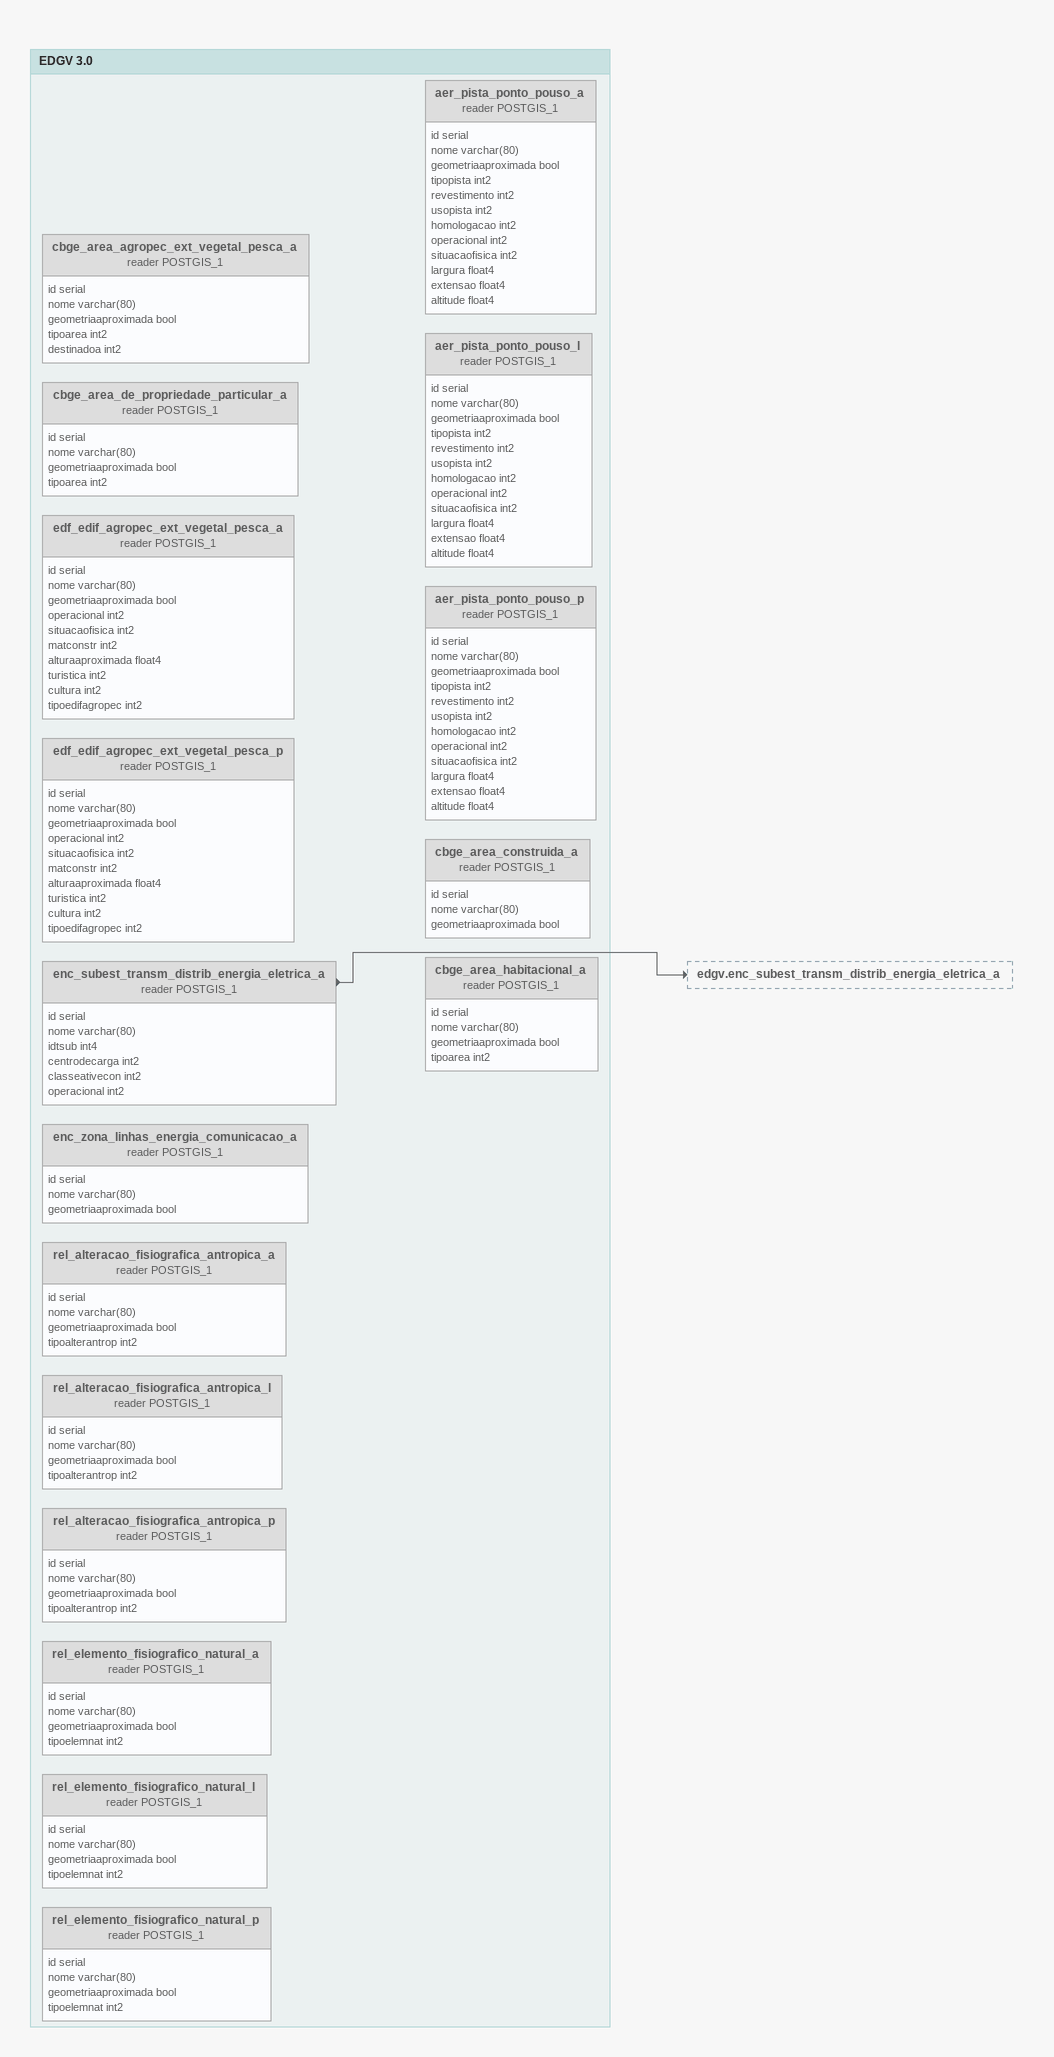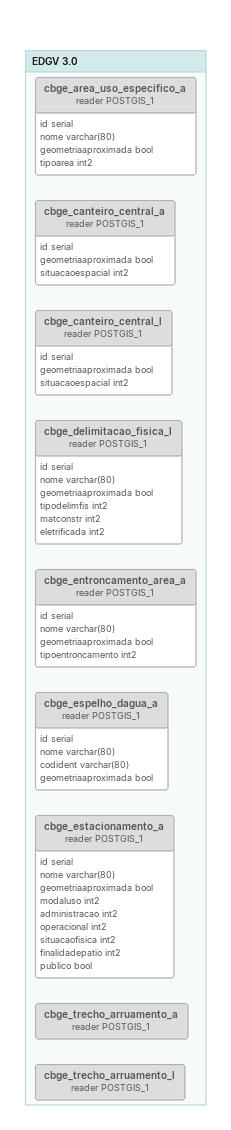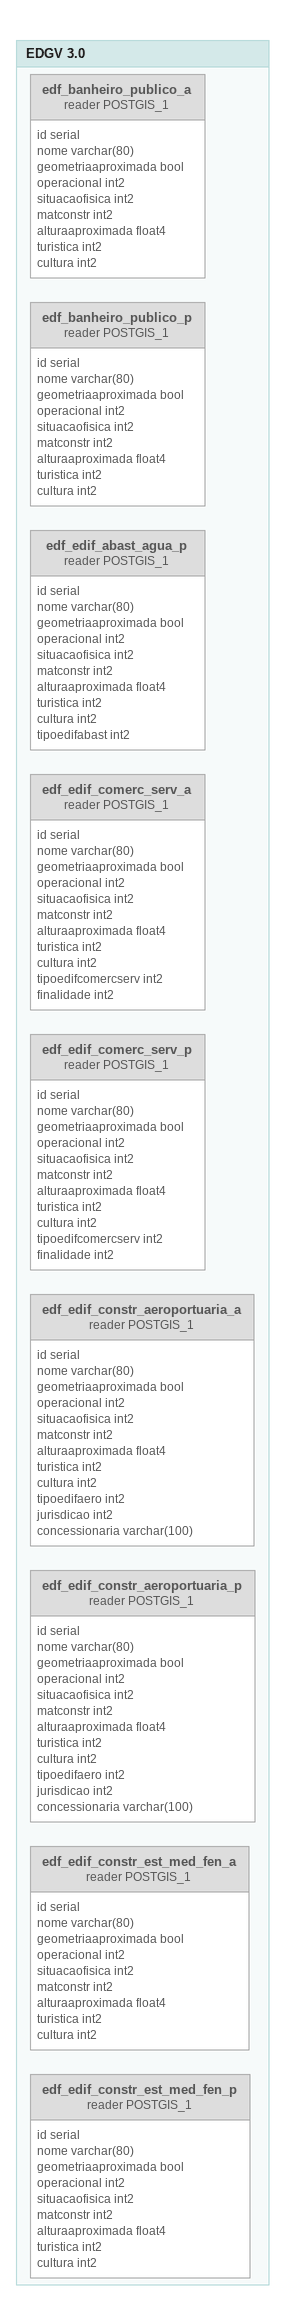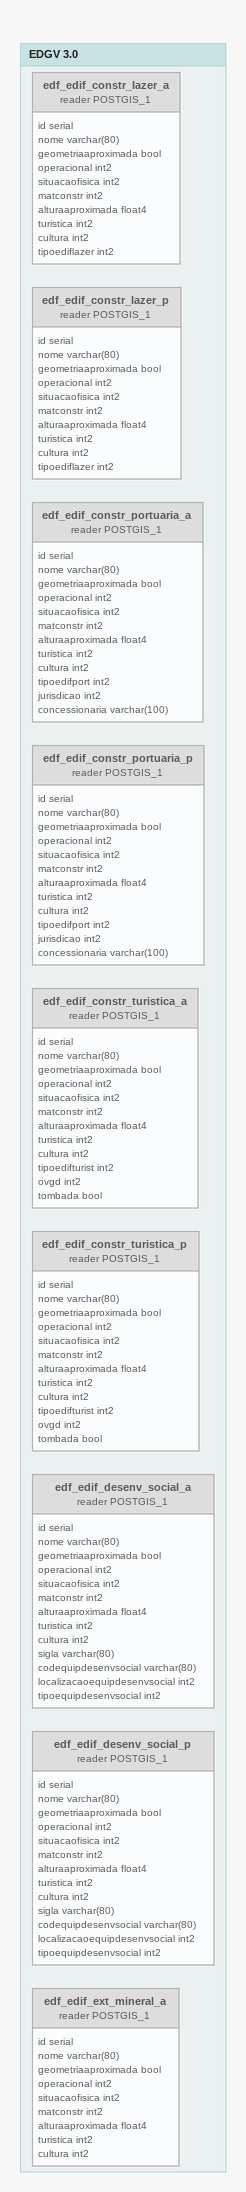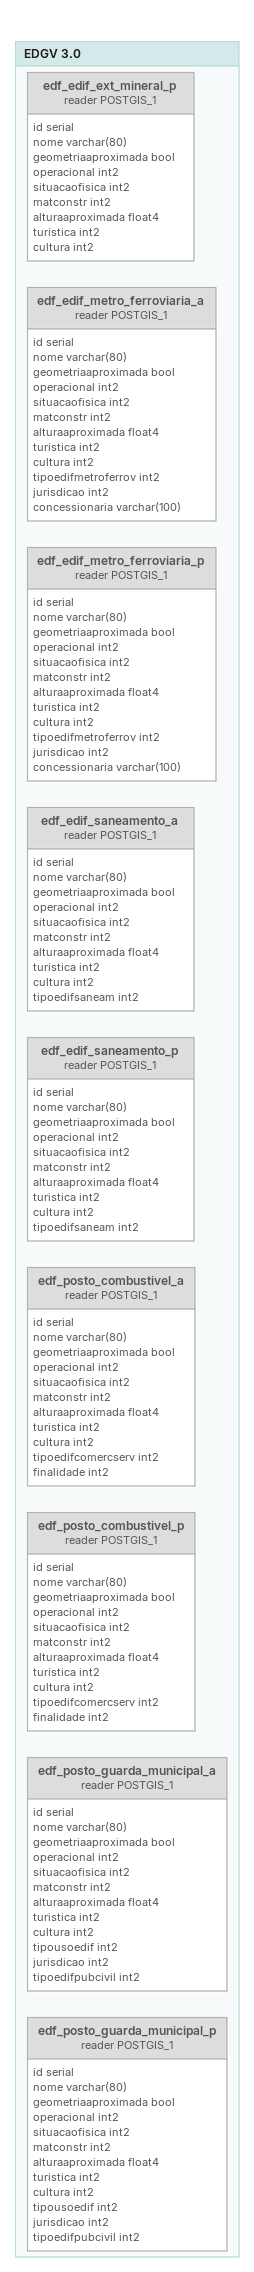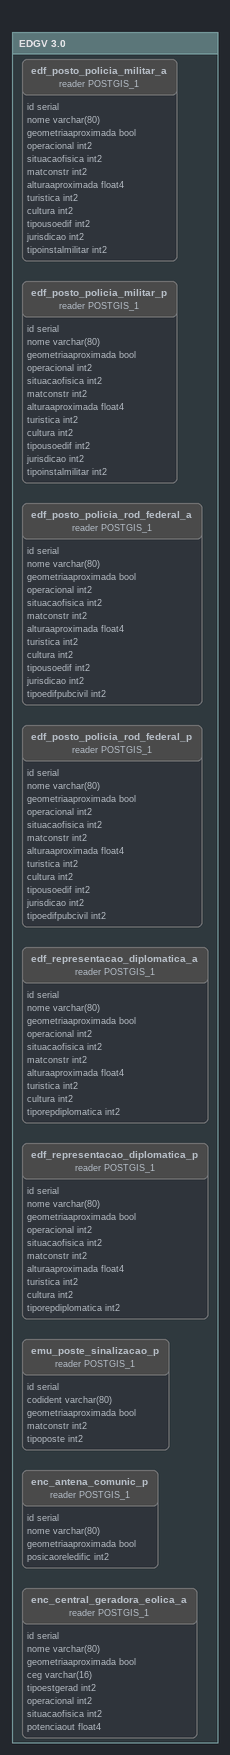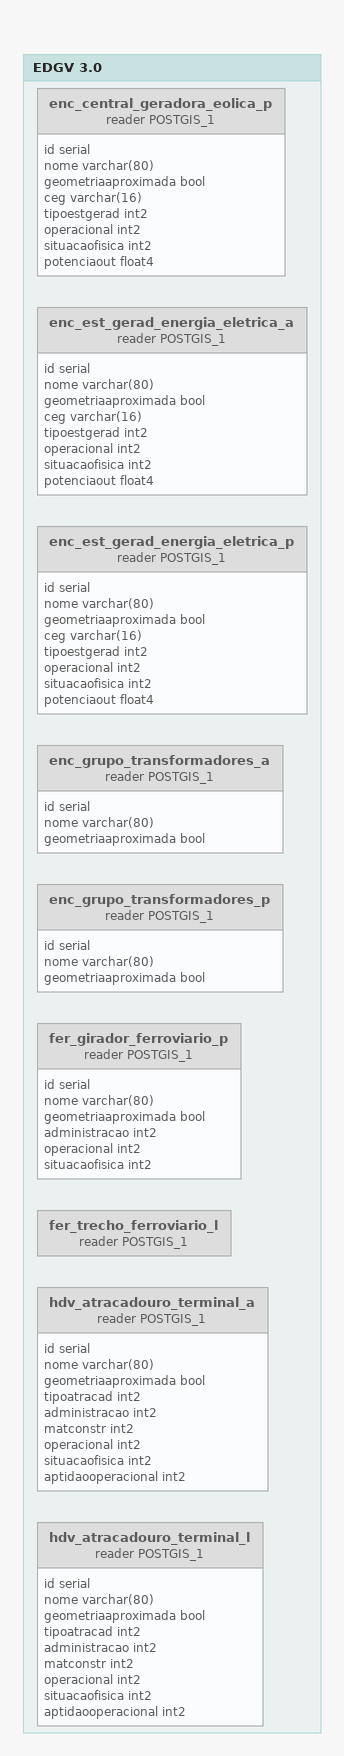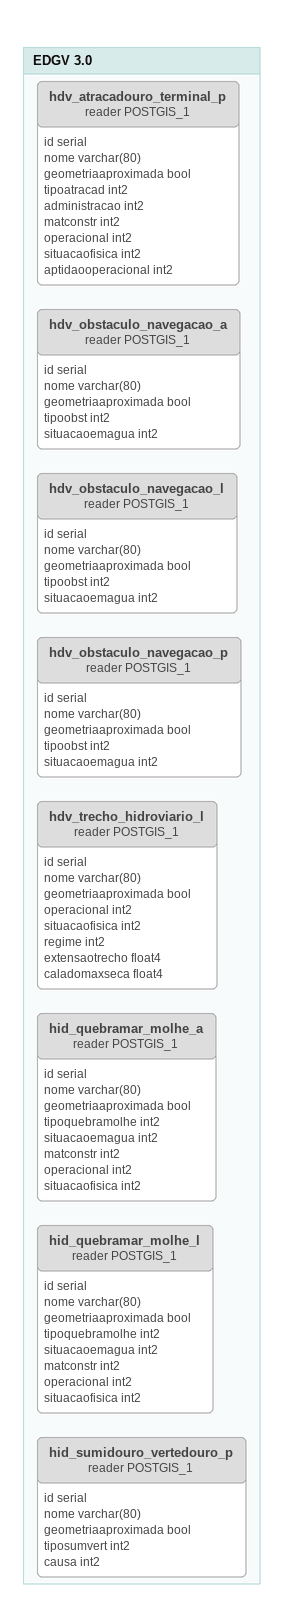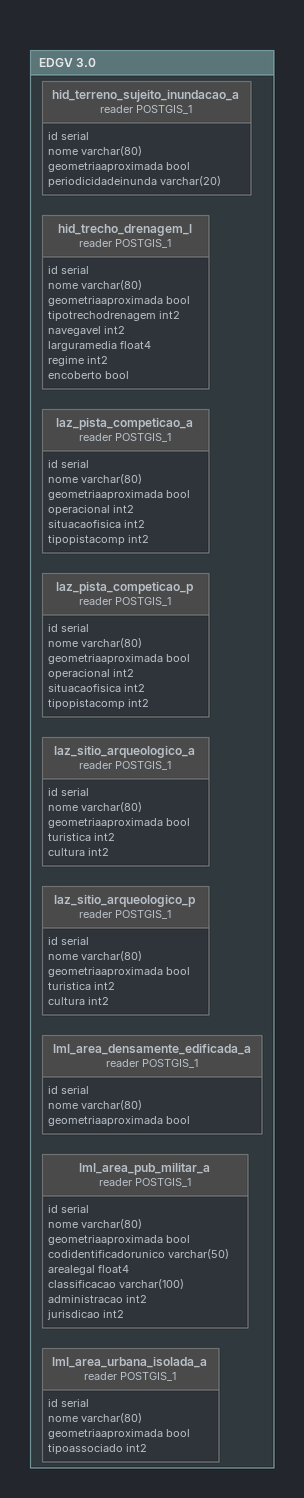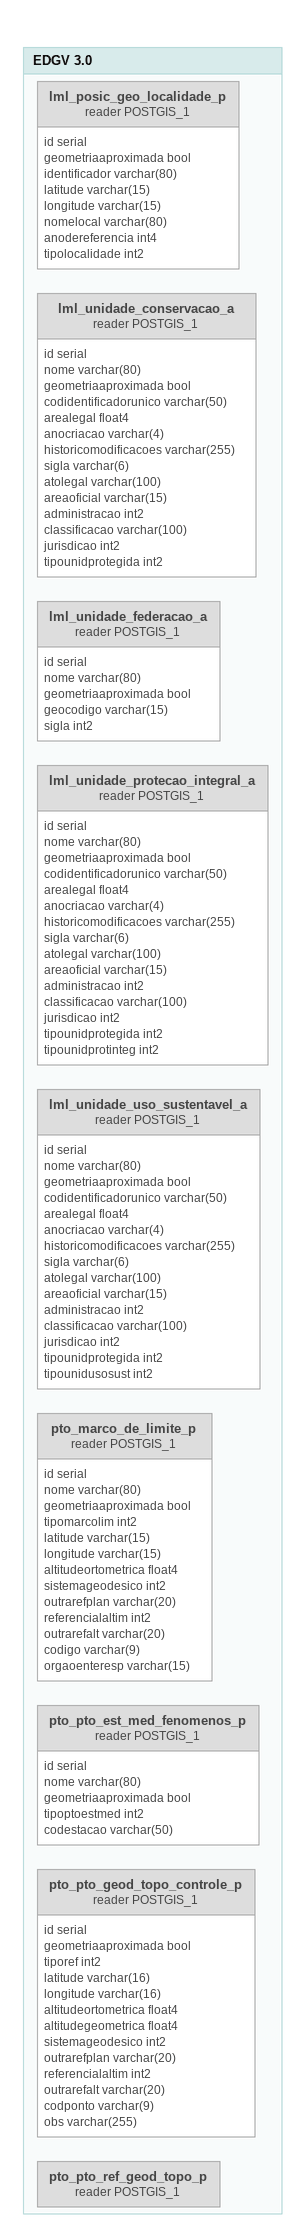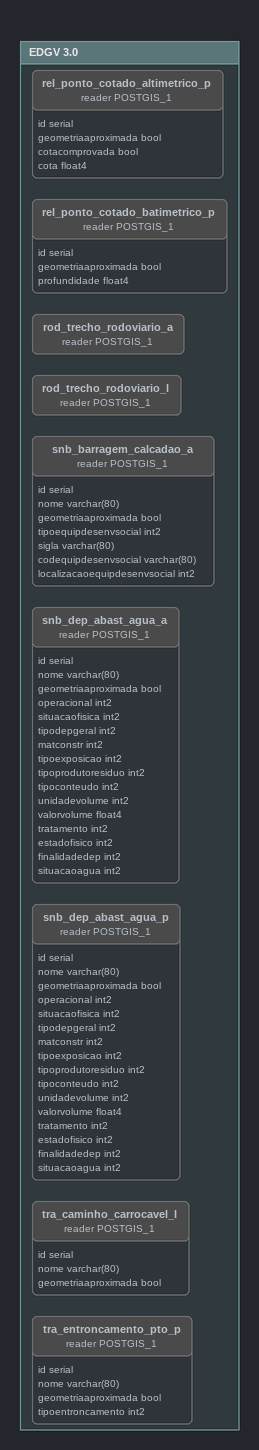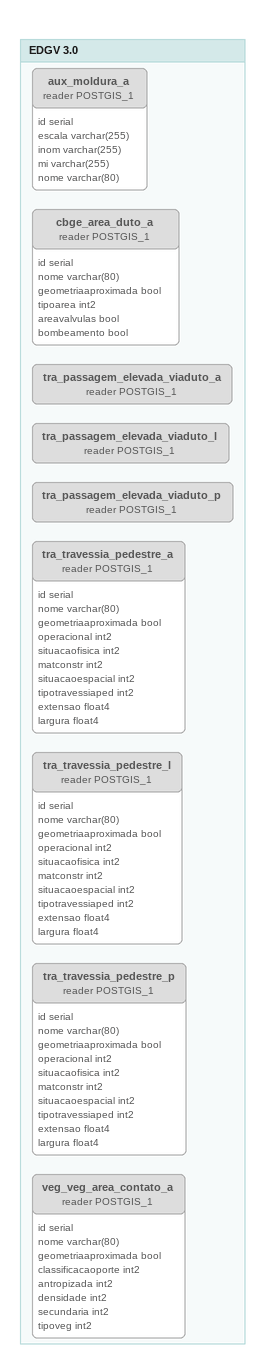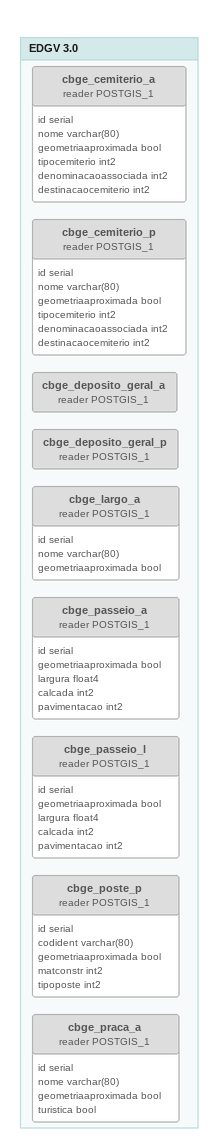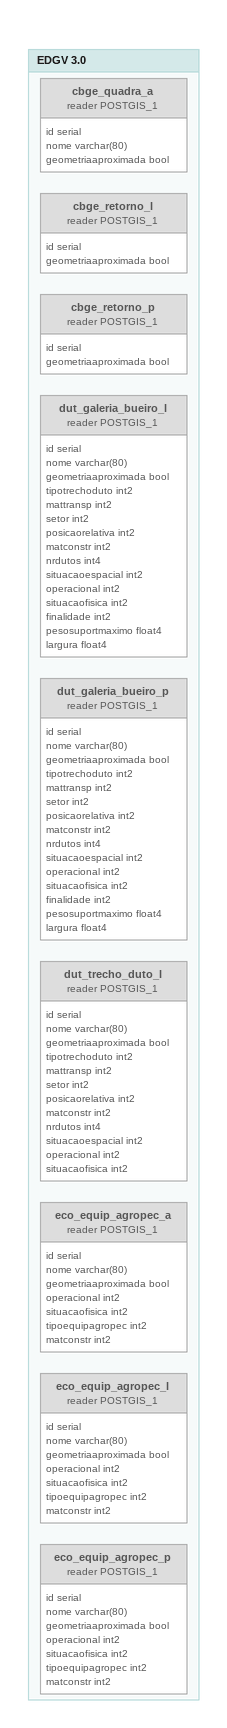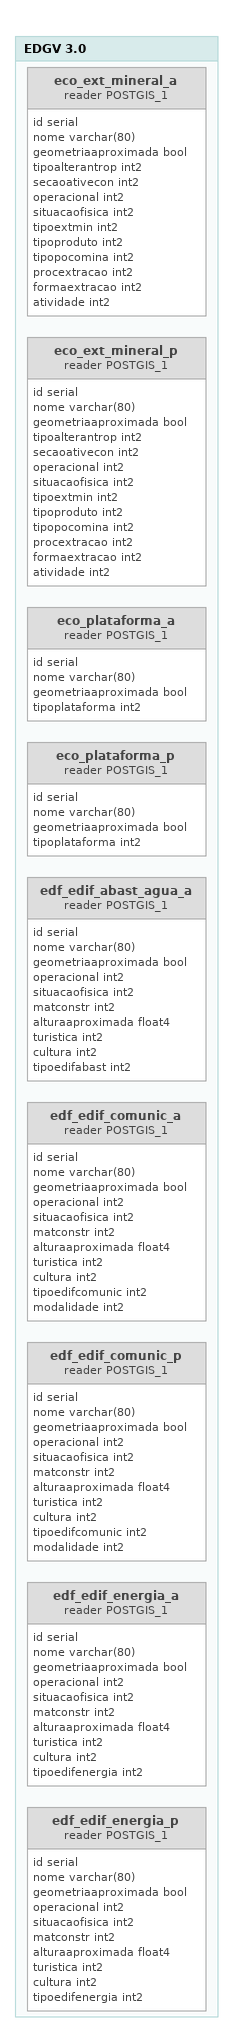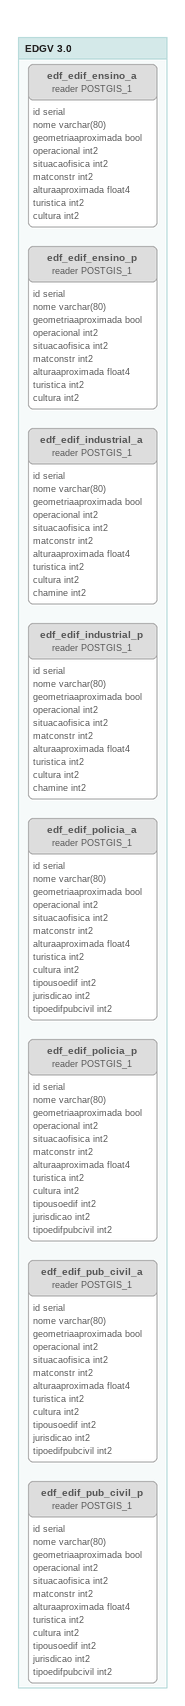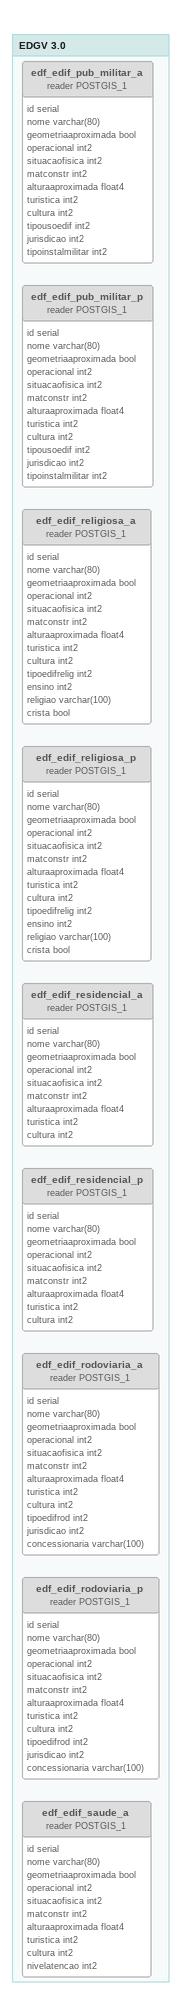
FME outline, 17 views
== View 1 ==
Bookmark: EDGV 3.0
enc_subest_transm_distrib_energia_eletrica_a (reader POSTGIS_1) [off]
    attributes: id serial, nome varchar(80), idtsub int4, centrodecarga int2, classeativecon int2, operacional int2
    -> edgv.enc_subest_transm_distrib_energia_eletrica_a
cbge_area_agropec_ext_vegetal_pesca_a (reader POSTGIS_1) [off]
    attributes: id serial, nome varchar(80), geometriaaproximada bool, tipoarea int2, destinadoa int2
cbge_area_de_propriedade_particular_a (reader POSTGIS_1) [off]
    attributes: id serial, nome varchar(80), geometriaaproximada bool, tipoarea int2
edf_edif_agropec_ext_vegetal_pesca_a (reader POSTGIS_1) [off]
    attributes: id serial, nome varchar(80), geometriaaproximada bool, operacional int2, situacaofisica int2, matconstr int2, alturaaproximada float4, turistica int2, cultura int2, tipoedifagropec int2
edf_edif_agropec_ext_vegetal_pesca_p (reader POSTGIS_1) [off]
    attributes: id serial, nome varchar(80), geometriaaproximada bool, operacional int2, situacaofisica int2, matconstr int2, alturaaproximada float4, turistica int2, cultura int2, tipoedifagropec int2
enc_zona_linhas_energia_comunicacao_a (reader POSTGIS_1) [off]
    attributes: id serial, nome varchar(80), geometriaaproximada bool
rel_alteracao_fisiografica_antropica_a (reader POSTGIS_1) [off]
    attributes: id serial, nome varchar(80), geometriaaproximada bool, tipoalterantrop int2
rel_alteracao_fisiografica_antropica_l (reader POSTGIS_1) [off]
    attributes: id serial, nome varchar(80), geometriaaproximada bool, tipoalterantrop int2
rel_alteracao_fisiografica_antropica_p (reader POSTGIS_1) [off]
    attributes: id serial, nome varchar(80), geometriaaproximada bool, tipoalterantrop int2
rel_elemento_fisiografico_natural_a (reader POSTGIS_1) [off]
    attributes: id serial, nome varchar(80), geometriaaproximada bool, tipoelemnat int2
rel_elemento_fisiografico_natural_l (reader POSTGIS_1) [off]
    attributes: id serial, nome varchar(80), geometriaaproximada bool, tipoelemnat int2
rel_elemento_fisiografico_natural_p (reader POSTGIS_1) [off]
    attributes: id serial, nome varchar(80), geometriaaproximada bool, tipoelemnat int2
aer_pista_ponto_pouso_a (reader POSTGIS_1) [off]
    attributes: id serial, nome varchar(80), geometriaaproximada bool, tipopista int2, revestimento int2, usopista int2, homologacao int2, operacional int2, situacaofisica int2, largura float4, extensao float4, altitude float4
aer_pista_ponto_pouso_l (reader POSTGIS_1) [off]
    attributes: id serial, nome varchar(80), geometriaaproximada bool, tipopista int2, revestimento int2, usopista int2, homologacao int2, operacional int2, situacaofisica int2, largura float4, extensao float4, altitude float4
aer_pista_ponto_pouso_p (reader POSTGIS_1) [off]
    attributes: id serial, nome varchar(80), geometriaaproximada bool, tipopista int2, revestimento int2, usopista int2, homologacao int2, operacional int2, situacaofisica int2, largura float4, extensao float4, altitude float4
cbge_area_construida_a (reader POSTGIS_1) [off]
    attributes: id serial, nome varchar(80), geometriaaproximada bool
cbge_area_habitacional_a (reader POSTGIS_1) [off]
    attributes: id serial, nome varchar(80), geometriaaproximada bool, tipoarea int2

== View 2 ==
Bookmark: EDGV 3.0
cbge_area_uso_especifico_a (reader POSTGIS_1) [off]
    attributes: id serial, nome varchar(80), geometriaaproximada bool, tipoarea int2
cbge_canteiro_central_a (reader POSTGIS_1) [off]
    attributes: id serial, geometriaaproximada bool, situacaoespacial int2
cbge_canteiro_central_l (reader POSTGIS_1) [off]
    attributes: id serial, geometriaaproximada bool, situacaoespacial int2
cbge_delimitacao_fisica_l (reader POSTGIS_1) [off]
    attributes: id serial, nome varchar(80), geometriaaproximada bool, tipodelimfis int2, matconstr int2, eletrificada int2
cbge_entroncamento_area_a (reader POSTGIS_1) [off]
    attributes: id serial, nome varchar(80), geometriaaproximada bool, tipoentroncamento int2
cbge_espelho_dagua_a (reader POSTGIS_1) [off]
    attributes: id serial, nome varchar(80), codident varchar(80), geometriaaproximada bool
cbge_estacionamento_a (reader POSTGIS_1) [off]
    attributes: id serial, nome varchar(80), geometriaaproximada bool, modaluso int2, administracao int2, operacional int2, situacaofisica int2, finalidadepatio int2, publico bool
cbge_trecho_arruamento_a (reader POSTGIS_1) [off]
cbge_trecho_arruamento_l (reader POSTGIS_1) [off]

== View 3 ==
Bookmark: EDGV 3.0
edf_banheiro_publico_a (reader POSTGIS_1) [off]
    attributes: id serial, nome varchar(80), geometriaaproximada bool, operacional int2, situacaofisica int2, matconstr int2, alturaaproximada float4, turistica int2, cultura int2
edf_banheiro_publico_p (reader POSTGIS_1) [off]
    attributes: id serial, nome varchar(80), geometriaaproximada bool, operacional int2, situacaofisica int2, matconstr int2, alturaaproximada float4, turistica int2, cultura int2
edf_edif_abast_agua_p (reader POSTGIS_1) [off]
    attributes: id serial, nome varchar(80), geometriaaproximada bool, operacional int2, situacaofisica int2, matconstr int2, alturaaproximada float4, turistica int2, cultura int2, tipoedifabast int2
edf_edif_comerc_serv_a (reader POSTGIS_1) [off]
    attributes: id serial, nome varchar(80), geometriaaproximada bool, operacional int2, situacaofisica int2, matconstr int2, alturaaproximada float4, turistica int2, cultura int2, tipoedifcomercserv int2, finalidade int2
edf_edif_comerc_serv_p (reader POSTGIS_1) [off]
    attributes: id serial, nome varchar(80), geometriaaproximada bool, operacional int2, situacaofisica int2, matconstr int2, alturaaproximada float4, turistica int2, cultura int2, tipoedifcomercserv int2, finalidade int2
edf_edif_constr_aeroportuaria_a (reader POSTGIS_1) [off]
    attributes: id serial, nome varchar(80), geometriaaproximada bool, operacional int2, situacaofisica int2, matconstr int2, alturaaproximada float4, turistica int2, cultura int2, tipoedifaero int2, jurisdicao int2, concessionaria varchar(100)
edf_edif_constr_aeroportuaria_p (reader POSTGIS_1) [off]
    attributes: id serial, nome varchar(80), geometriaaproximada bool, operacional int2, situacaofisica int2, matconstr int2, alturaaproximada float4, turistica int2, cultura int2, tipoedifaero int2, jurisdicao int2, concessionaria varchar(100)
edf_edif_constr_est_med_fen_a (reader POSTGIS_1) [off]
    attributes: id serial, nome varchar(80), geometriaaproximada bool, operacional int2, situacaofisica int2, matconstr int2, alturaaproximada float4, turistica int2, cultura int2
edf_edif_constr_est_med_fen_p (reader POSTGIS_1) [off]
    attributes: id serial, nome varchar(80), geometriaaproximada bool, operacional int2, situacaofisica int2, matconstr int2, alturaaproximada float4, turistica int2, cultura int2

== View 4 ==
Bookmark: EDGV 3.0
edf_edif_constr_lazer_a (reader POSTGIS_1) [off]
    attributes: id serial, nome varchar(80), geometriaaproximada bool, operacional int2, situacaofisica int2, matconstr int2, alturaaproximada float4, turistica int2, cultura int2, tipoediflazer int2
edf_edif_constr_lazer_p (reader POSTGIS_1) [off]
    attributes: id serial, nome varchar(80), geometriaaproximada bool, operacional int2, situacaofisica int2, matconstr int2, alturaaproximada float4, turistica int2, cultura int2, tipoediflazer int2
edf_edif_constr_portuaria_a (reader POSTGIS_1) [off]
    attributes: id serial, nome varchar(80), geometriaaproximada bool, operacional int2, situacaofisica int2, matconstr int2, alturaaproximada float4, turistica int2, cultura int2, tipoedifport int2, jurisdicao int2, concessionaria varchar(100)
edf_edif_constr_portuaria_p (reader POSTGIS_1) [off]
    attributes: id serial, nome varchar(80), geometriaaproximada bool, operacional int2, situacaofisica int2, matconstr int2, alturaaproximada float4, turistica int2, cultura int2, tipoedifport int2, jurisdicao int2, concessionaria varchar(100)
edf_edif_constr_turistica_a (reader POSTGIS_1) [off]
    attributes: id serial, nome varchar(80), geometriaaproximada bool, operacional int2, situacaofisica int2, matconstr int2, alturaaproximada float4, turistica int2, cultura int2, tipoedifturist int2, ovgd int2, tombada bool
edf_edif_constr_turistica_p (reader POSTGIS_1) [off]
    attributes: id serial, nome varchar(80), geometriaaproximada bool, operacional int2, situacaofisica int2, matconstr int2, alturaaproximada float4, turistica int2, cultura int2, tipoedifturist int2, ovgd int2, tombada bool
edf_edif_desenv_social_a (reader POSTGIS_1) [off]
    attributes: id serial, nome varchar(80), geometriaaproximada bool, operacional int2, situacaofisica int2, matconstr int2, alturaaproximada float4, turistica int2, cultura int2, sigla varchar(80), codequipdesenvsocial varchar(80), localizacaoequipdesenvsocial int2, tipoequipdesenvsocial int2
edf_edif_desenv_social_p (reader POSTGIS_1) [off]
    attributes: id serial, nome varchar(80), geometriaaproximada bool, operacional int2, situacaofisica int2, matconstr int2, alturaaproximada float4, turistica int2, cultura int2, sigla varchar(80), codequipdesenvsocial varchar(80), localizacaoequipdesenvsocial int2, tipoequipdesenvsocial int2
edf_edif_ext_mineral_a (reader POSTGIS_1) [off]
    attributes: id serial, nome varchar(80), geometriaaproximada bool, operacional int2, situacaofisica int2, matconstr int2, alturaaproximada float4, turistica int2, cultura int2

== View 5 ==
Bookmark: EDGV 3.0
edf_edif_ext_mineral_p (reader POSTGIS_1) [off]
    attributes: id serial, nome varchar(80), geometriaaproximada bool, operacional int2, situacaofisica int2, matconstr int2, alturaaproximada float4, turistica int2, cultura int2
edf_edif_metro_ferroviaria_a (reader POSTGIS_1) [off]
    attributes: id serial, nome varchar(80), geometriaaproximada bool, operacional int2, situacaofisica int2, matconstr int2, alturaaproximada float4, turistica int2, cultura int2, tipoedifmetroferrov int2, jurisdicao int2, concessionaria varchar(100)
edf_edif_metro_ferroviaria_p (reader POSTGIS_1) [off]
    attributes: id serial, nome varchar(80), geometriaaproximada bool, operacional int2, situacaofisica int2, matconstr int2, alturaaproximada float4, turistica int2, cultura int2, tipoedifmetroferrov int2, jurisdicao int2, concessionaria varchar(100)
edf_edif_saneamento_a (reader POSTGIS_1) [off]
    attributes: id serial, nome varchar(80), geometriaaproximada bool, operacional int2, situacaofisica int2, matconstr int2, alturaaproximada float4, turistica int2, cultura int2, tipoedifsaneam int2
edf_edif_saneamento_p (reader POSTGIS_1) [off]
    attributes: id serial, nome varchar(80), geometriaaproximada bool, operacional int2, situacaofisica int2, matconstr int2, alturaaproximada float4, turistica int2, cultura int2, tipoedifsaneam int2
edf_posto_combustivel_a (reader POSTGIS_1) [off]
    attributes: id serial, nome varchar(80), geometriaaproximada bool, operacional int2, situacaofisica int2, matconstr int2, alturaaproximada float4, turistica int2, cultura int2, tipoedifcomercserv int2, finalidade int2
edf_posto_combustivel_p (reader POSTGIS_1) [off]
    attributes: id serial, nome varchar(80), geometriaaproximada bool, operacional int2, situacaofisica int2, matconstr int2, alturaaproximada float4, turistica int2, cultura int2, tipoedifcomercserv int2, finalidade int2
edf_posto_guarda_municipal_a (reader POSTGIS_1) [off]
    attributes: id serial, nome varchar(80), geometriaaproximada bool, operacional int2, situacaofisica int2, matconstr int2, alturaaproximada float4, turistica int2, cultura int2, tipousoedif int2, jurisdicao int2, tipoedifpubcivil int2
edf_posto_guarda_municipal_p (reader POSTGIS_1) [off]
    attributes: id serial, nome varchar(80), geometriaaproximada bool, operacional int2, situacaofisica int2, matconstr int2, alturaaproximada float4, turistica int2, cultura int2, tipousoedif int2, jurisdicao int2, tipoedifpubcivil int2

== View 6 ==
Bookmark: EDGV 3.0
edf_posto_policia_militar_a (reader POSTGIS_1) [off]
    attributes: id serial, nome varchar(80), geometriaaproximada bool, operacional int2, situacaofisica int2, matconstr int2, alturaaproximada float4, turistica int2, cultura int2, tipousoedif int2, jurisdicao int2, tipoinstalmilitar int2
edf_posto_policia_militar_p (reader POSTGIS_1) [off]
    attributes: id serial, nome varchar(80), geometriaaproximada bool, operacional int2, situacaofisica int2, matconstr int2, alturaaproximada float4, turistica int2, cultura int2, tipousoedif int2, jurisdicao int2, tipoinstalmilitar int2
edf_posto_policia_rod_federal_a (reader POSTGIS_1) [off]
    attributes: id serial, nome varchar(80), geometriaaproximada bool, operacional int2, situacaofisica int2, matconstr int2, alturaaproximada float4, turistica int2, cultura int2, tipousoedif int2, jurisdicao int2, tipoedifpubcivil int2
edf_posto_policia_rod_federal_p (reader POSTGIS_1) [off]
    attributes: id serial, nome varchar(80), geometriaaproximada bool, operacional int2, situacaofisica int2, matconstr int2, alturaaproximada float4, turistica int2, cultura int2, tipousoedif int2, jurisdicao int2, tipoedifpubcivil int2
edf_representacao_diplomatica_a (reader POSTGIS_1) [off]
    attributes: id serial, nome varchar(80), geometriaaproximada bool, operacional int2, situacaofisica int2, matconstr int2, alturaaproximada float4, turistica int2, cultura int2, tiporepdiplomatica int2
edf_representacao_diplomatica_p (reader POSTGIS_1) [off]
    attributes: id serial, nome varchar(80), geometriaaproximada bool, operacional int2, situacaofisica int2, matconstr int2, alturaaproximada float4, turistica int2, cultura int2, tiporepdiplomatica int2
emu_poste_sinalizacao_p (reader POSTGIS_1) [off]
    attributes: id serial, codident varchar(80), geometriaaproximada bool, matconstr int2, tipoposte int2
enc_antena_comunic_p (reader POSTGIS_1) [off]
    attributes: id serial, nome varchar(80), geometriaaproximada bool, posicaoreledific int2
enc_central_geradora_eolica_a (reader POSTGIS_1) [off]
    attributes: id serial, nome varchar(80), geometriaaproximada bool, ceg varchar(16), tipoestgerad int2, operacional int2, situacaofisica int2, potenciaout float4

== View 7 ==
Bookmark: EDGV 3.0
enc_central_geradora_eolica_p (reader POSTGIS_1) [off]
    attributes: id serial, nome varchar(80), geometriaaproximada bool, ceg varchar(16), tipoestgerad int2, operacional int2, situacaofisica int2, potenciaout float4
enc_est_gerad_energia_eletrica_a (reader POSTGIS_1) [off]
    attributes: id serial, nome varchar(80), geometriaaproximada bool, ceg varchar(16), tipoestgerad int2, operacional int2, situacaofisica int2, potenciaout float4
enc_est_gerad_energia_eletrica_p (reader POSTGIS_1) [off]
    attributes: id serial, nome varchar(80), geometriaaproximada bool, ceg varchar(16), tipoestgerad int2, operacional int2, situacaofisica int2, potenciaout float4
enc_grupo_transformadores_a (reader POSTGIS_1) [off]
    attributes: id serial, nome varchar(80), geometriaaproximada bool
enc_grupo_transformadores_p (reader POSTGIS_1) [off]
    attributes: id serial, nome varchar(80), geometriaaproximada bool
fer_girador_ferroviario_p (reader POSTGIS_1) [off]
    attributes: id serial, nome varchar(80), geometriaaproximada bool, administracao int2, operacional int2, situacaofisica int2
fer_trecho_ferroviario_l (reader POSTGIS_1) [off]
hdv_atracadouro_terminal_a (reader POSTGIS_1) [off]
    attributes: id serial, nome varchar(80), geometriaaproximada bool, tipoatracad int2, administracao int2, matconstr int2, operacional int2, situacaofisica int2, aptidaooperacional int2
hdv_atracadouro_terminal_l (reader POSTGIS_1) [off]
    attributes: id serial, nome varchar(80), geometriaaproximada bool, tipoatracad int2, administracao int2, matconstr int2, operacional int2, situacaofisica int2, aptidaooperacional int2

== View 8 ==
Bookmark: EDGV 3.0
hdv_atracadouro_terminal_p (reader POSTGIS_1) [off]
    attributes: id serial, nome varchar(80), geometriaaproximada bool, tipoatracad int2, administracao int2, matconstr int2, operacional int2, situacaofisica int2, aptidaooperacional int2
hdv_obstaculo_navegacao_a (reader POSTGIS_1) [off]
    attributes: id serial, nome varchar(80), geometriaaproximada bool, tipoobst int2, situacaoemagua int2
hdv_obstaculo_navegacao_l (reader POSTGIS_1) [off]
    attributes: id serial, nome varchar(80), geometriaaproximada bool, tipoobst int2, situacaoemagua int2
hdv_obstaculo_navegacao_p (reader POSTGIS_1) [off]
    attributes: id serial, nome varchar(80), geometriaaproximada bool, tipoobst int2, situacaoemagua int2
hdv_trecho_hidroviario_l (reader POSTGIS_1) [off]
    attributes: id serial, nome varchar(80), geometriaaproximada bool, operacional int2, situacaofisica int2, regime int2, extensaotrecho float4, caladomaxseca float4
hid_quebramar_molhe_a (reader POSTGIS_1) [off]
    attributes: id serial, nome varchar(80), geometriaaproximada bool, tipoquebramolhe int2, situacaoemagua int2, matconstr int2, operacional int2, situacaofisica int2
hid_quebramar_molhe_l (reader POSTGIS_1) [off]
    attributes: id serial, nome varchar(80), geometriaaproximada bool, tipoquebramolhe int2, situacaoemagua int2, matconstr int2, operacional int2, situacaofisica int2
hid_sumidouro_vertedouro_p (reader POSTGIS_1) [off]
    attributes: id serial, nome varchar(80), geometriaaproximada bool, tiposumvert int2, causa int2

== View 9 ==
Bookmark: EDGV 3.0
hid_terreno_sujeito_inundacao_a (reader POSTGIS_1) [off]
    attributes: id serial, nome varchar(80), geometriaaproximada bool, periodicidadeinunda varchar(20)
hid_trecho_drenagem_l (reader POSTGIS_1) [off]
    attributes: id serial, nome varchar(80), geometriaaproximada bool, tipotrechodrenagem int2, navegavel int2, larguramedia float4, regime int2, encoberto bool
laz_pista_competicao_a (reader POSTGIS_1) [off]
    attributes: id serial, nome varchar(80), geometriaaproximada bool, operacional int2, situacaofisica int2, tipopistacomp int2
laz_pista_competicao_p (reader POSTGIS_1) [off]
    attributes: id serial, nome varchar(80), geometriaaproximada bool, operacional int2, situacaofisica int2, tipopistacomp int2
laz_sitio_arqueologico_a (reader POSTGIS_1) [off]
    attributes: id serial, nome varchar(80), geometriaaproximada bool, turistica int2, cultura int2
laz_sitio_arqueologico_p (reader POSTGIS_1) [off]
    attributes: id serial, nome varchar(80), geometriaaproximada bool, turistica int2, cultura int2
lml_area_densamente_edificada_a (reader POSTGIS_1) [off]
    attributes: id serial, nome varchar(80), geometriaaproximada bool
lml_area_pub_militar_a (reader POSTGIS_1) [off]
    attributes: id serial, nome varchar(80), geometriaaproximada bool, codidentificadorunico varchar(50), arealegal float4, classificacao varchar(100), administracao int2, jurisdicao int2
lml_area_urbana_isolada_a (reader POSTGIS_1) [off]
    attributes: id serial, nome varchar(80), geometriaaproximada bool, tipoassociado int2

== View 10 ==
Bookmark: EDGV 3.0
lml_posic_geo_localidade_p (reader POSTGIS_1) [off]
    attributes: id serial, geometriaaproximada bool, identificador varchar(80), latitude varchar(15), longitude varchar(15), nomelocal varchar(80), anodereferencia int4, tipolocalidade int2
lml_unidade_conservacao_a (reader POSTGIS_1) [off]
    attributes: id serial, nome varchar(80), geometriaaproximada bool, codidentificadorunico varchar(50), arealegal float4, anocriacao varchar(4), historicomodificacoes varchar(255), sigla varchar(6), atolegal varchar(100), areaoficial varchar(15), administracao int2, classificacao varchar(100), jurisdicao int2, tipounidprotegida int2
lml_unidade_federacao_a (reader POSTGIS_1) [off]
    attributes: id serial, nome varchar(80), geometriaaproximada bool, geocodigo varchar(15), sigla int2
lml_unidade_protecao_integral_a (reader POSTGIS_1) [off]
    attributes: id serial, nome varchar(80), geometriaaproximada bool, codidentificadorunico varchar(50), arealegal float4, anocriacao varchar(4), historicomodificacoes varchar(255), sigla varchar(6), atolegal varchar(100), areaoficial varchar(15), administracao int2, classificacao varchar(100), jurisdicao int2, tipounidprotegida int2, tipounidprotinteg int2
lml_unidade_uso_sustentavel_a (reader POSTGIS_1) [off]
    attributes: id serial, nome varchar(80), geometriaaproximada bool, codidentificadorunico varchar(50), arealegal float4, anocriacao varchar(4), historicomodificacoes varchar(255), sigla varchar(6), atolegal varchar(100), areaoficial varchar(15), administracao int2, classificacao varchar(100), jurisdicao int2, tipounidprotegida int2, tipounidusosust int2
pto_marco_de_limite_p (reader POSTGIS_1) [off]
    attributes: id serial, nome varchar(80), geometriaaproximada bool, tipomarcolim int2, latitude varchar(15), longitude varchar(15), altitudeortometrica float4, sistemageodesico int2, outrarefplan varchar(20), referencialaltim int2, outrarefalt varchar(20), codigo varchar(9), orgaoenteresp varchar(15)
pto_pto_est_med_fenomenos_p (reader POSTGIS_1) [off]
    attributes: id serial, nome varchar(80), geometriaaproximada bool, tipoptoestmed int2, codestacao varchar(50)
pto_pto_geod_topo_controle_p (reader POSTGIS_1) [off]
    attributes: id serial, geometriaaproximada bool, tiporef int2, latitude varchar(16), longitude varchar(16), altitudeortometrica float4, altitudegeometrica float4, sistemageodesico int2, outrarefplan varchar(20), referencialaltim int2, outrarefalt varchar(20), codponto varchar(9), obs varchar(255)
pto_pto_ref_geod_topo_p (reader POSTGIS_1) [off]

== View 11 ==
Bookmark: EDGV 3.0
rel_ponto_cotado_altimetrico_p (reader POSTGIS_1) [off]
    attributes: id serial, geometriaaproximada bool, cotacomprovada bool, cota float4
rel_ponto_cotado_batimetrico_p (reader POSTGIS_1) [off]
    attributes: id serial, geometriaaproximada bool, profundidade float4
rod_trecho_rodoviario_a (reader POSTGIS_1) [off]
rod_trecho_rodoviario_l (reader POSTGIS_1) [off]
snb_barragem_calcadao_a (reader POSTGIS_1) [off]
    attributes: id serial, nome varchar(80), geometriaaproximada bool, tipoequipdesenvsocial int2, sigla varchar(80), codequipdesenvsocial varchar(80), localizacaoequipdesenvsocial int2
snb_dep_abast_agua_a (reader POSTGIS_1) [off]
    attributes: id serial, nome varchar(80), geometriaaproximada bool, operacional int2, situacaofisica int2, tipodepgeral int2, matconstr int2, tipoexposicao int2, tipoprodutoresiduo int2, tipoconteudo int2, unidadevolume int2, valorvolume float4, tratamento int2, estadofisico int2, finalidadedep int2, situacaoagua int2
snb_dep_abast_agua_p (reader POSTGIS_1) [off]
    attributes: id serial, nome varchar(80), geometriaaproximada bool, operacional int2, situacaofisica int2, tipodepgeral int2, matconstr int2, tipoexposicao int2, tipoprodutoresiduo int2, tipoconteudo int2, unidadevolume int2, valorvolume float4, tratamento int2, estadofisico int2, finalidadedep int2, situacaoagua int2
tra_caminho_carrocavel_l (reader POSTGIS_1) [off]
    attributes: id serial, nome varchar(80), geometriaaproximada bool
tra_entroncamento_pto_p (reader POSTGIS_1) [off]
    attributes: id serial, nome varchar(80), geometriaaproximada bool, tipoentroncamento int2

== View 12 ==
Bookmark: EDGV 3.0
tra_passagem_elevada_viaduto_a (reader POSTGIS_1) [off]
tra_passagem_elevada_viaduto_l (reader POSTGIS_1) [off]
tra_passagem_elevada_viaduto_p (reader POSTGIS_1) [off]
tra_travessia_pedestre_a (reader POSTGIS_1) [off]
    attributes: id serial, nome varchar(80), geometriaaproximada bool, operacional int2, situacaofisica int2, matconstr int2, situacaoespacial int2, tipotravessiaped int2, extensao float4, largura float4
tra_travessia_pedestre_l (reader POSTGIS_1) [off]
    attributes: id serial, nome varchar(80), geometriaaproximada bool, operacional int2, situacaofisica int2, matconstr int2, situacaoespacial int2, tipotravessiaped int2, extensao float4, largura float4
tra_travessia_pedestre_p (reader POSTGIS_1) [off]
    attributes: id serial, nome varchar(80), geometriaaproximada bool, operacional int2, situacaofisica int2, matconstr int2, situacaoespacial int2, tipotravessiaped int2, extensao float4, largura float4
veg_veg_area_contato_a (reader POSTGIS_1) [off]
    attributes: id serial, nome varchar(80), geometriaaproximada bool, classificacaoporte int2, antropizada int2, densidade int2, secundaria int2, tipoveg int2
aux_moldura_a (reader POSTGIS_1) [off]
    attributes: id serial, escala varchar(255), inom varchar(255), mi varchar(255), nome varchar(80)
cbge_area_duto_a (reader POSTGIS_1) [off]
    attributes: id serial, nome varchar(80), geometriaaproximada bool, tipoarea int2, areavalvulas bool, bombeamento bool

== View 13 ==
Bookmark: EDGV 3.0
cbge_cemiterio_a (reader POSTGIS_1) [off]
    attributes: id serial, nome varchar(80), geometriaaproximada bool, tipocemiterio int2, denominacaoassociada int2, destinacaocemiterio int2
cbge_cemiterio_p (reader POSTGIS_1) [off]
    attributes: id serial, nome varchar(80), geometriaaproximada bool, tipocemiterio int2, denominacaoassociada int2, destinacaocemiterio int2
cbge_deposito_geral_a (reader POSTGIS_1) [off]
cbge_deposito_geral_p (reader POSTGIS_1) [off]
cbge_largo_a (reader POSTGIS_1) [off]
    attributes: id serial, nome varchar(80), geometriaaproximada bool
cbge_passeio_a (reader POSTGIS_1) [off]
    attributes: id serial, geometriaaproximada bool, largura float4, calcada int2, pavimentacao int2
cbge_passeio_l (reader POSTGIS_1) [off]
    attributes: id serial, geometriaaproximada bool, largura float4, calcada int2, pavimentacao int2
cbge_poste_p (reader POSTGIS_1) [off]
    attributes: id serial, codident varchar(80), geometriaaproximada bool, matconstr int2, tipoposte int2
cbge_praca_a (reader POSTGIS_1) [off]
    attributes: id serial, nome varchar(80), geometriaaproximada bool, turistica bool

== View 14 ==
Bookmark: EDGV 3.0
cbge_quadra_a (reader POSTGIS_1) [off]
    attributes: id serial, nome varchar(80), geometriaaproximada bool
cbge_retorno_l (reader POSTGIS_1) [off]
    attributes: id serial, geometriaaproximada bool
cbge_retorno_p (reader POSTGIS_1) [off]
    attributes: id serial, geometriaaproximada bool
dut_galeria_bueiro_l (reader POSTGIS_1) [off]
    attributes: id serial, nome varchar(80), geometriaaproximada bool, tipotrechoduto int2, mattransp int2, setor int2, posicaorelativa int2, matconstr int2, nrdutos int4, situacaoespacial int2, operacional int2, situacaofisica int2, finalidade int2, pesosuportmaximo float4, largura float4
dut_galeria_bueiro_p (reader POSTGIS_1) [off]
    attributes: id serial, nome varchar(80), geometriaaproximada bool, tipotrechoduto int2, mattransp int2, setor int2, posicaorelativa int2, matconstr int2, nrdutos int4, situacaoespacial int2, operacional int2, situacaofisica int2, finalidade int2, pesosuportmaximo float4, largura float4
dut_trecho_duto_l (reader POSTGIS_1) [off]
    attributes: id serial, nome varchar(80), geometriaaproximada bool, tipotrechoduto int2, mattransp int2, setor int2, posicaorelativa int2, matconstr int2, nrdutos int4, situacaoespacial int2, operacional int2, situacaofisica int2
eco_equip_agropec_a (reader POSTGIS_1) [off]
    attributes: id serial, nome varchar(80), geometriaaproximada bool, operacional int2, situacaofisica int2, tipoequipagropec int2, matconstr int2
eco_equip_agropec_l (reader POSTGIS_1) [off]
    attributes: id serial, nome varchar(80), geometriaaproximada bool, operacional int2, situacaofisica int2, tipoequipagropec int2, matconstr int2
eco_equip_agropec_p (reader POSTGIS_1) [off]
    attributes: id serial, nome varchar(80), geometriaaproximada bool, operacional int2, situacaofisica int2, tipoequipagropec int2, matconstr int2

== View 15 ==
Bookmark: EDGV 3.0
eco_ext_mineral_a (reader POSTGIS_1) [off]
    attributes: id serial, nome varchar(80), geometriaaproximada bool, tipoalterantrop int2, secaoativecon int2, operacional int2, situacaofisica int2, tipoextmin int2, tipoproduto int2, tipopocomina int2, procextracao int2, formaextracao int2, atividade int2
eco_ext_mineral_p (reader POSTGIS_1) [off]
    attributes: id serial, nome varchar(80), geometriaaproximada bool, tipoalterantrop int2, secaoativecon int2, operacional int2, situacaofisica int2, tipoextmin int2, tipoproduto int2, tipopocomina int2, procextracao int2, formaextracao int2, atividade int2
eco_plataforma_a (reader POSTGIS_1) [off]
    attributes: id serial, nome varchar(80), geometriaaproximada bool, tipoplataforma int2
eco_plataforma_p (reader POSTGIS_1) [off]
    attributes: id serial, nome varchar(80), geometriaaproximada bool, tipoplataforma int2
edf_edif_abast_agua_a (reader POSTGIS_1) [off]
    attributes: id serial, nome varchar(80), geometriaaproximada bool, operacional int2, situacaofisica int2, matconstr int2, alturaaproximada float4, turistica int2, cultura int2, tipoedifabast int2
edf_edif_comunic_a (reader POSTGIS_1) [off]
    attributes: id serial, nome varchar(80), geometriaaproximada bool, operacional int2, situacaofisica int2, matconstr int2, alturaaproximada float4, turistica int2, cultura int2, tipoedifcomunic int2, modalidade int2
edf_edif_comunic_p (reader POSTGIS_1) [off]
    attributes: id serial, nome varchar(80), geometriaaproximada bool, operacional int2, situacaofisica int2, matconstr int2, alturaaproximada float4, turistica int2, cultura int2, tipoedifcomunic int2, modalidade int2
edf_edif_energia_a (reader POSTGIS_1) [off]
    attributes: id serial, nome varchar(80), geometriaaproximada bool, operacional int2, situacaofisica int2, matconstr int2, alturaaproximada float4, turistica int2, cultura int2, tipoedifenergia int2
edf_edif_energia_p (reader POSTGIS_1) [off]
    attributes: id serial, nome varchar(80), geometriaaproximada bool, operacional int2, situacaofisica int2, matconstr int2, alturaaproximada float4, turistica int2, cultura int2, tipoedifenergia int2

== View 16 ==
Bookmark: EDGV 3.0
edf_edif_ensino_a (reader POSTGIS_1) [off]
    attributes: id serial, nome varchar(80), geometriaaproximada bool, operacional int2, situacaofisica int2, matconstr int2, alturaaproximada float4, turistica int2, cultura int2
edf_edif_ensino_p (reader POSTGIS_1) [off]
    attributes: id serial, nome varchar(80), geometriaaproximada bool, operacional int2, situacaofisica int2, matconstr int2, alturaaproximada float4, turistica int2, cultura int2
edf_edif_industrial_a (reader POSTGIS_1) [off]
    attributes: id serial, nome varchar(80), geometriaaproximada bool, operacional int2, situacaofisica int2, matconstr int2, alturaaproximada float4, turistica int2, cultura int2, chamine int2
edf_edif_industrial_p (reader POSTGIS_1) [off]
    attributes: id serial, nome varchar(80), geometriaaproximada bool, operacional int2, situacaofisica int2, matconstr int2, alturaaproximada float4, turistica int2, cultura int2, chamine int2
edf_edif_policia_a (reader POSTGIS_1) [off]
    attributes: id serial, nome varchar(80), geometriaaproximada bool, operacional int2, situacaofisica int2, matconstr int2, alturaaproximada float4, turistica int2, cultura int2, tipousoedif int2, jurisdicao int2, tipoedifpubcivil int2
edf_edif_policia_p (reader POSTGIS_1) [off]
    attributes: id serial, nome varchar(80), geometriaaproximada bool, operacional int2, situacaofisica int2, matconstr int2, alturaaproximada float4, turistica int2, cultura int2, tipousoedif int2, jurisdicao int2, tipoedifpubcivil int2
edf_edif_pub_civil_a (reader POSTGIS_1) [off]
    attributes: id serial, nome varchar(80), geometriaaproximada bool, operacional int2, situacaofisica int2, matconstr int2, alturaaproximada float4, turistica int2, cultura int2, tipousoedif int2, jurisdicao int2, tipoedifpubcivil int2
edf_edif_pub_civil_p (reader POSTGIS_1) [off]
    attributes: id serial, nome varchar(80), geometriaaproximada bool, operacional int2, situacaofisica int2, matconstr int2, alturaaproximada float4, turistica int2, cultura int2, tipousoedif int2, jurisdicao int2, tipoedifpubcivil int2

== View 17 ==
Bookmark: EDGV 3.0
edf_edif_pub_militar_a (reader POSTGIS_1) [off]
    attributes: id serial, nome varchar(80), geometriaaproximada bool, operacional int2, situacaofisica int2, matconstr int2, alturaaproximada float4, turistica int2, cultura int2, tipousoedif int2, jurisdicao int2, tipoinstalmilitar int2
edf_edif_pub_militar_p (reader POSTGIS_1) [off]
    attributes: id serial, nome varchar(80), geometriaaproximada bool, operacional int2, situacaofisica int2, matconstr int2, alturaaproximada float4, turistica int2, cultura int2, tipousoedif int2, jurisdicao int2, tipoinstalmilitar int2
edf_edif_religiosa_a (reader POSTGIS_1) [off]
    attributes: id serial, nome varchar(80), geometriaaproximada bool, operacional int2, situacaofisica int2, matconstr int2, alturaaproximada float4, turistica int2, cultura int2, tipoedifrelig int2, ensino int2, religiao varchar(100), crista bool
edf_edif_religiosa_p (reader POSTGIS_1) [off]
    attributes: id serial, nome varchar(80), geometriaaproximada bool, operacional int2, situacaofisica int2, matconstr int2, alturaaproximada float4, turistica int2, cultura int2, tipoedifrelig int2, ensino int2, religiao varchar(100), crista bool
edf_edif_residencial_a (reader POSTGIS_1) [off]
    attributes: id serial, nome varchar(80), geometriaaproximada bool, operacional int2, situacaofisica int2, matconstr int2, alturaaproximada float4, turistica int2, cultura int2
edf_edif_residencial_p (reader POSTGIS_1) [off]
    attributes: id serial, nome varchar(80), geometriaaproximada bool, operacional int2, situacaofisica int2, matconstr int2, alturaaproximada float4, turistica int2, cultura int2
edf_edif_rodoviaria_a (reader POSTGIS_1) [off]
    attributes: id serial, nome varchar(80), geometriaaproximada bool, operacional int2, situacaofisica int2, matconstr int2, alturaaproximada float4, turistica int2, cultura int2, tipoedifrod int2, jurisdicao int2, concessionaria varchar(100)
edf_edif_rodoviaria_p (reader POSTGIS_1) [off]
    attributes: id serial, nome varchar(80), geometriaaproximada bool, operacional int2, situacaofisica int2, matconstr int2, alturaaproximada float4, turistica int2, cultura int2, tipoedifrod int2, jurisdicao int2, concessionaria varchar(100)
edf_edif_saude_a (reader POSTGIS_1) [off]
    attributes: id serial, nome varchar(80), geometriaaproximada bool, operacional int2, situacaofisica int2, matconstr int2, alturaaproximada float4, turistica int2, cultura int2, nivelatencao int2
